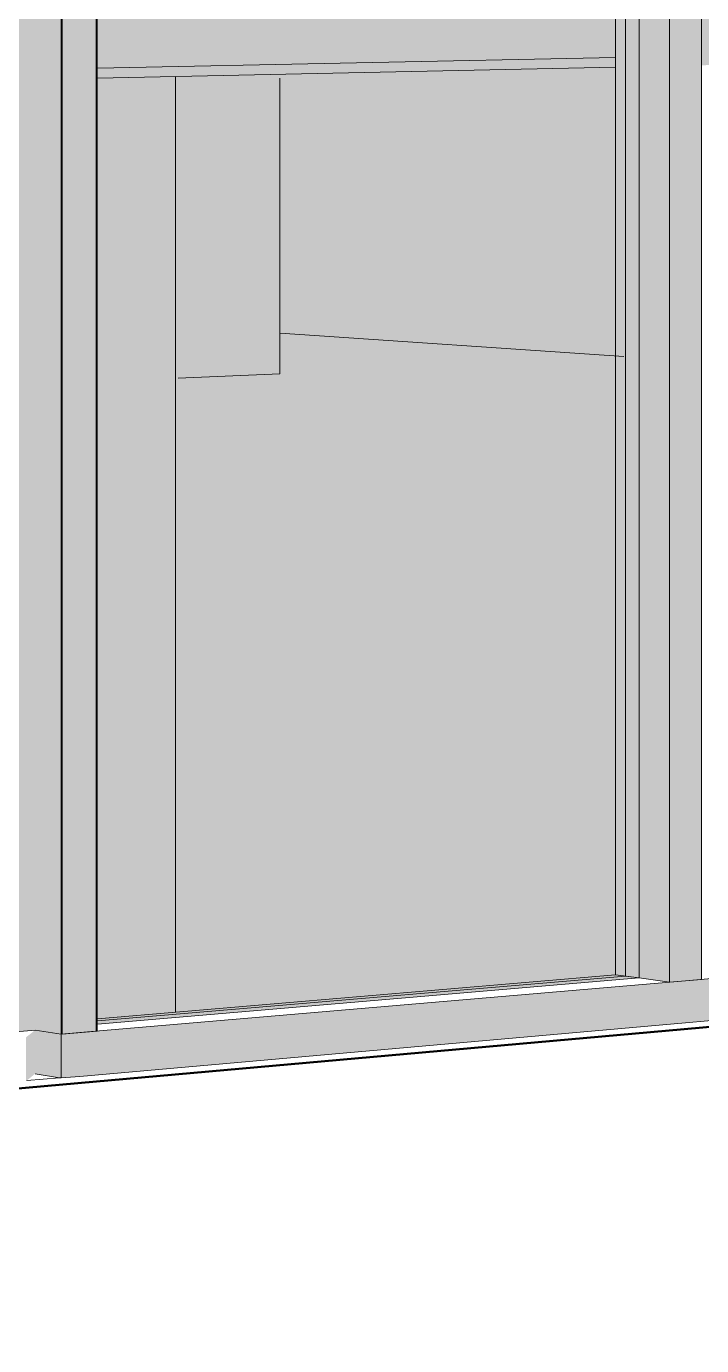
# Model space of a CAD drawing. Header units: inches. Extents: x 30764 to 92544, y -36095 to 66.
# Drawn here: x 30765.6191 to 30765.6929, y 59.8271 to 59.9715 of the extents above; entities that cross this region are included whole.
import ezdxf

# ---------------------------------------------------------------- set-up
doc = ezdxf.new("R2010")
doc.units = ezdxf.units.IN
doc.header["$MEASUREMENT"] = 0
doc.linetypes.add('Hidden', pattern=[0.28125, 0.1875, -0.09375])
for name, color, linetype, lineweight in [('A-GLAZ-CURT', 52, 'Continuous', 9), ('A-GLAZ-CWMG', 51, 'Continuous', 9), ('A-PROP-SBCK', 71, 'Hidden', 50), ('C-BLDG-PADS', 91, 'Continuous', 9), ('C-TOPO', 7, 'Continuous', 9), ('Q-CASE', 31, 'Continuous', 9), ('S-BEAM', 12, 'Continuous', 9), ('S-COLS', 52, 'Continuous', 9)]:
    doc.layers.add(name, color=color, linetype=linetype, lineweight=lineweight)

msp = doc.modelspace()

# ---------------------------------------------------------------- hatches: boundary and pattern name
at = {"layer": 'A-GLAZ-CURT', "lineweight": 5, "transparency": 33554458}
msp.add_hatch(color=256, dxfattribs=at).paths.add_polyline_path([(30765.62681, 59.86228), (30765.68608, 59.86733), (30765.68608, 60.08235), (30765.62681, 60.08548), (30765.62681, 59.86713)], flags=0)
at = {"layer": 'A-GLAZ-CWMG', "lineweight": 5}
for points in [[(30765.61618, 59.86128), (30765.62001, 59.86161), (30765.62001, 60.08828), (30765.61618, 60.08849), (30765.61618, 59.86422)], [(30765.62287, 59.86117), (30765.62287, 60.08857), (30765.62001, 60.08828), (30765.62001, 59.86161), (30765.62269, 59.86119)], [(30765.62287, 59.86117), (30765.62669, 59.86149), (30765.62669, 60.08836), (30765.62287, 60.08857), (30765.62287, 59.86752)], [(30765.62299, 59.86118), (30765.62681, 59.8615), (30765.62681, 60.08596), (30765.62299, 60.08617), (30765.62299, 59.86752)], [(30765.68608, 59.86733), (30765.68608, 60.08235), (30765.68351, 60.08213), (30765.68351, 59.86768)], [(30765.6894, 59.86687), (30765.6894, 60.08263), (30765.68608, 60.08235), (30765.68608, 59.86733), (30765.68922, 59.86689)], [(30765.6894, 59.86687), (30765.69291, 59.86717), (30765.69291, 60.08245), (30765.6894, 60.08263), (30765.6894, 59.88116)], [(30765.69116, 59.86243), (30765.7522, 59.86785), (30765.7522, 59.87225), (30765.69116, 59.86702)], [(30765.6249, 59.85656), (30765.69116, 59.86243), (30765.69116, 59.86702), (30765.6249, 59.86134)], [(30765.61904, 59.85604), (30765.62001, 59.85684), (30765.62001, 59.86161), (30765.61904, 59.86084), (30765.61904, 59.85609)], [(30765.62287, 59.85638), (30765.6249, 59.85656), (30765.6249, 59.86134), (30765.62287, 59.86117)]]:
    msp.add_hatch(color=256, dxfattribs=at).paths.add_polyline_path(points, flags=0)
at = {"layer": 'A-GLAZ-CWMG'}
msp.add_hatch(color=256, dxfattribs=at).paths.add_polyline_path([(30765.62287, 59.85638), (30765.62287, 59.86117), (30765.62001, 59.86161), (30765.62001, 59.85684), (30765.62269, 59.85641)], flags=0)
at = {"layer": 'Q-CASE', "lineweight": 5}
h = msp.add_hatch(color=256, dxfattribs=at)
h.paths.add_polyline_path([(30765.68441, 59.93535), (30765.68441, 59.96661), (30765.64681, 59.96578), (30765.64681, 59.93789), (30765.68383, 59.93539)], flags=0)
h.paths.add_polyline_path([(30765.64477, 59.97341), (30765.68441, 59.97409), (30765.68441, 59.97414), (30765.63569, 59.97546), (30765.63569, 59.97367), (30765.63843, 59.97359)], flags=0)
msp.add_hatch(color=256, dxfattribs=at).paths.add_polyline_path([(30765.63566, 59.93296), (30765.64679, 59.93343), (30765.64679, 59.96581), (30765.63566, 59.96557), (30765.63566, 59.93551)], flags=0)
at = {"layer": 'S-BEAM', "lineweight": 5}
h = msp.add_hatch(color=256, dxfattribs=at)
h.paths.add_polyline_path([(30765.62682, 59.96691), (30765.68351, 59.96807), (30765.68351, 59.97347), (30765.62682, 59.97251), (30765.62682, 59.97075)], flags=0)
h.paths.add_polyline_path([(30765.69293, 59.96826), (30765.74456, 59.96932), (30765.74456, 59.97451), (30765.69293, 59.97363)], flags=0)
h.paths.add_polyline_path([(30765.75385, 59.96951), (30765.79932, 59.97044), (30765.79932, 59.97544), (30765.75385, 59.97467)], flags=0)
h = msp.add_hatch(color=256, dxfattribs=at)
h.paths.add_polyline_path([(30765.62682, 59.96582), (30765.68352, 59.96702), (30765.68351, 59.96807), (30765.62682, 59.96691)], flags=0)
h.paths.add_polyline_path([(30765.69294, 59.96722), (30765.74457, 59.96831), (30765.74456, 59.96932), (30765.69293, 59.96826)], flags=0)
h.paths.add_polyline_path([(30765.75386, 59.96851), (30765.79933, 59.96947), (30765.79932, 59.97044), (30765.75385, 59.96951)], flags=0)
at = {"layer": 'S-COLS', "lineweight": 5}
h = msp.add_hatch(color=256, dxfattribs=at)
h.paths.add_polyline_path([(30765.62682, 59.86281), (30765.63495, 59.8635), (30765.63495, 59.96598), (30765.62682, 59.96578), (30765.62682, 59.86705)], flags=0)
h.paths.add_polyline_path([(30765.62682, 59.97346), (30765.63495, 59.97359), (30765.63495, 60.07798), (30765.62682, 60.07838), (30765.62682, 59.97418)], flags=0)
h.paths.add_polyline_path([(30765.63495, 60.09035), (30765.63495, 60.19371), (30765.62682, 60.19469), (30765.62685, 60.0908), (30765.63264, 60.09048)], flags=0)
h = msp.add_hatch(color=256, dxfattribs=at)
h.paths.add_polyline_path([(30765.63495, 59.8635), (30765.63536, 59.86353), (30765.63534, 59.96598), (30765.63495, 59.96598), (30765.63495, 59.86704)], flags=0)
h.paths.add_polyline_path([(30765.63495, 59.97359), (30765.63536, 59.97363), (30765.63536, 60.07796), (30765.63495, 60.07798), (30765.63495, 59.97361)], flags=0)
h.paths.add_polyline_path([(30765.63536, 60.09033), (30765.63536, 60.19355), (30765.63529, 60.19364), (30765.63495, 60.19371), (30765.63495, 60.09035), (30765.63531, 60.09033)], flags=0)

# ---------------------------------------------------------------- linework, layer by layer
at = {"layer": 'A-GLAZ-CURT'}
for p, q in [((30765.68461, 60.08222), (30765.68461, 59.86753)), ((30765.68608, 59.86733), (30765.68608, 60.08235)), ((30765.68461, 59.86753), (30765.62684, 59.86262)), ((30765.62684, 59.86228), (30765.68608, 59.86733)), ((30765.68461, 59.86753), (30765.68608, 59.86733))]:
    msp.add_line(p, q, dxfattribs=at)
at = {"layer": 'A-GLAZ-CWMG'}
for p, q in [((30765.62287, 60.08857), (30765.62287, 59.86117)), ((30765.62669, 60.08836), (30765.62669, 59.86149)), ((30765.62299, 60.08617), (30765.62299, 59.86118)), ((30765.62681, 60.08596), (30765.62681, 59.8615)), ((30765.68351, 59.86768), (30765.68351, 60.08213)), ((30765.6894, 60.08263), (30765.6894, 59.86687)), ((30765.69291, 60.08245), (30765.69291, 59.86717)), ((30765.69116, 59.86702), (30765.7522, 59.87225)), ((30765.6249, 59.86134), (30765.69116, 59.86702)), ((30765.62684, 59.86287), (30765.68351, 59.86768)), ((30765.68608, 59.86733), (30765.68351, 59.86768)), ((30765.6894, 59.86687), (30765.68608, 59.86733)), ((30765.69291, 59.86717), (30765.6894, 59.86687)), ((30765.69116, 59.86243), (30765.7522, 59.86785)), ((30765.6249, 59.85656), (30765.69116, 59.86243)), ((30765.62001, 59.86161), (30765.61618, 59.86128)), ((30765.62287, 59.86117), (30765.62001, 59.86161)), ((30765.62287, 59.86117), (30765.62001, 59.86161)), ((30765.62669, 59.86149), (30765.62287, 59.86117)), ((30765.62287, 59.86117), (30765.6249, 59.86134)), ((30765.62287, 59.85638), (30765.62287, 59.86117)), ((30765.62681, 59.8615), (30765.62299, 59.86118)), ((30765.62001, 59.85684), (30765.62269, 59.85641)), ((30765.62287, 59.85638), (30765.6249, 59.85656)), ((30765.62269, 59.85641), (30765.62287, 59.85638))]:
    msp.add_line(p, q, dxfattribs=at)
at = {"layer": 'A-PROP-SBCK', "linetype": 'Continuous'}
msp.add_line((30766.28249, 59.91444), (30765.30226, 59.82709), dxfattribs=at)
at = {"layer": 'C-BLDG-PADS'}
msp.add_line((30765.6191, 59.85609), (30765.62269, 59.85641), dxfattribs=at)
at = {"layer": 'C-TOPO'}
for p, q in [((30765.62269, 59.85641), (30765.6191, 59.85609)), ((30765.6191, 59.85609), (30765.62269, 59.85641))]:
    msp.add_line(p, q, dxfattribs=at)
at = {"layer": 'Q-CASE'}
for p, q in [((30765.64679, 59.93343), (30765.64679, 59.96581)), ((30765.68441, 59.93535), (30765.64681, 59.93789)), ((30765.64679, 59.93343), (30765.63566, 59.93296))]:
    msp.add_line(p, q, dxfattribs=at)
at = {"layer": 'S-BEAM'}
for p, q in [((30765.62685, 59.96691), (30765.68351, 59.96807)), ((30765.62685, 59.96582), (30765.68352, 59.96702))]:
    msp.add_line(p, q, dxfattribs=at)
at = {"layer": 'S-COLS'}
msp.add_line((30765.63537, 59.96599), (30765.63537, 59.86353), dxfattribs=at)

doc.saveas('drawing.dxf')
